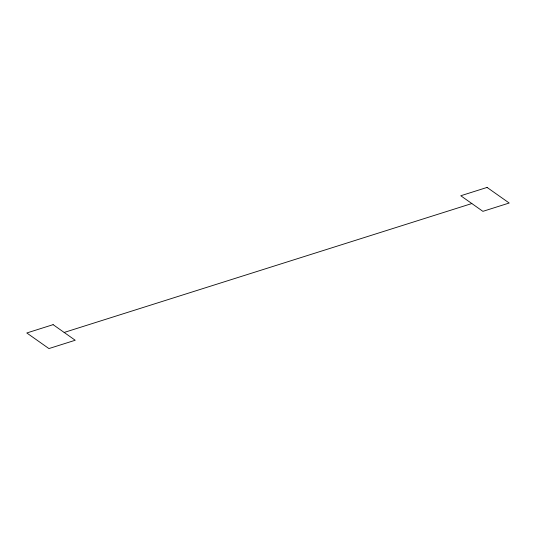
<?xml version="1.0" encoding="UTF-8"?>
<svg xmlns="http://www.w3.org/2000/svg" width="536" height="536" viewBox="0 0 536 536"><rect width="100%" height="100%" fill="white"/><g stroke="black" fill="none" stroke-linecap="round" stroke-linejoin="round"><path stroke-width="0.8" d="M64.159 332.454L471.841 203.546M53.104 324.655L26.8 332.977L48.923 348.567L75.221 340.253L53.104 324.655M487.077 187.433L460.779 195.747L482.896 211.345L509.2 203.023L487.077 187.433"/></g></svg>
